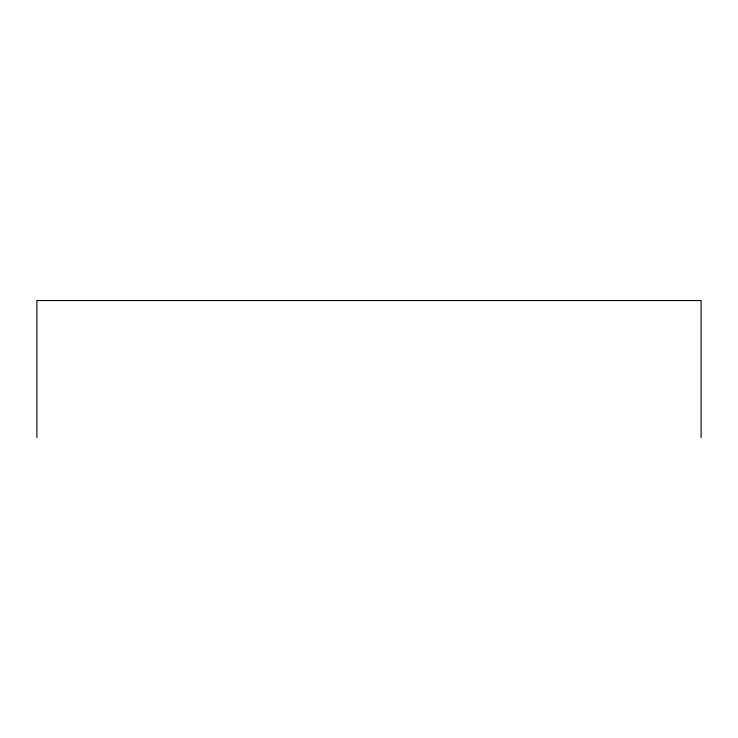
<?xml version="1.0" encoding="UTF-8"?>
<svg xmlns="http://www.w3.org/2000/svg" width="738" height="738" viewBox="0 0 738 738"><rect width="100%" height="100%" fill="white"/><g stroke="black" fill="none" stroke-linecap="round" stroke-linejoin="round"><path stroke-width="1.11" d="M701.1 437.459L701.1 300.541L36.9 300.541L36.9 437.459"/></g></svg>
